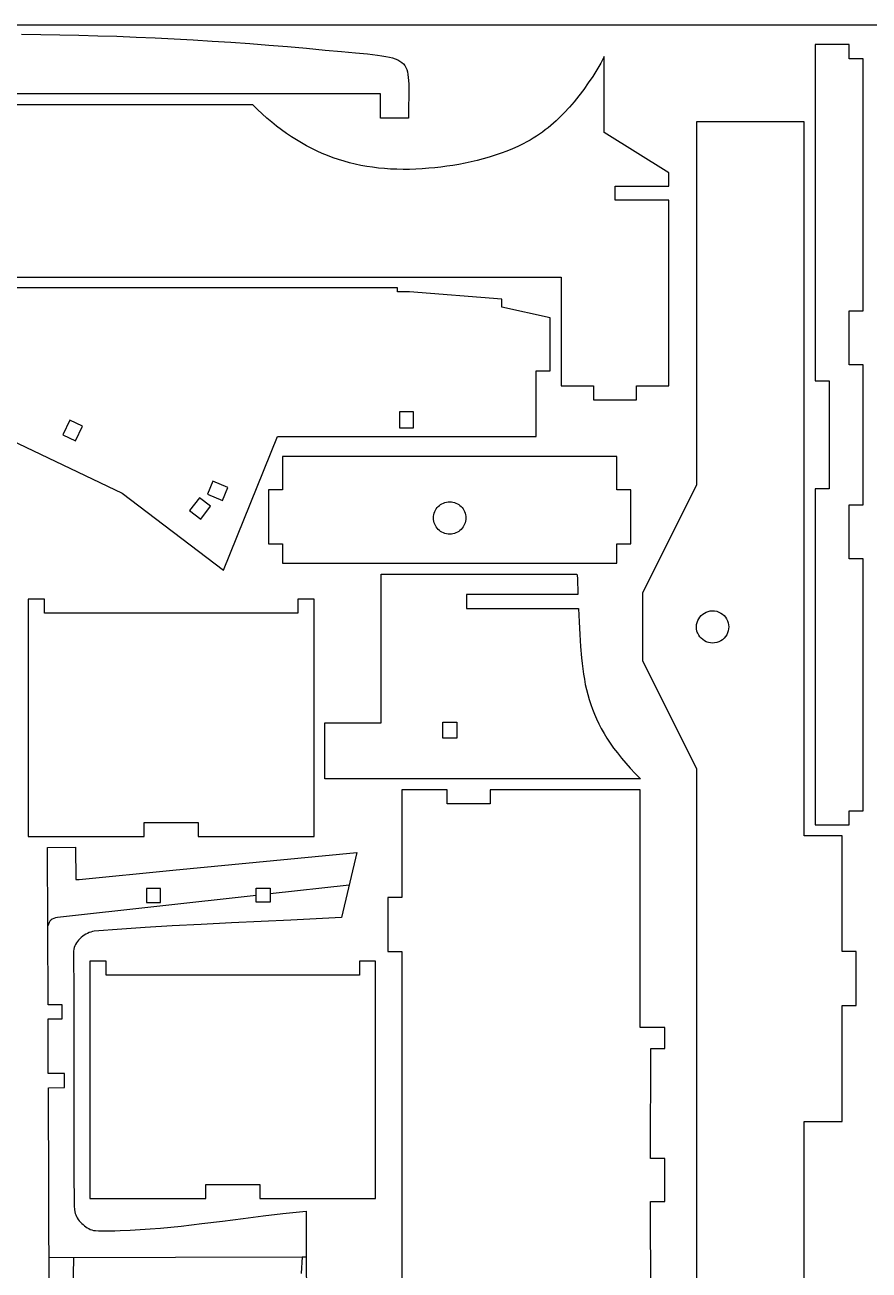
# Model space of a CAD drawing. Extents: x 169 to 749, y 15 to 895.
# Drawn here: x 301.4 to 458, y 664 to 895 of the extents above; entities that cross this region are included whole.
import ezdxf

# ---------------------------------------------------------------- set-up
doc = ezdxf.new("R2010")
doc.units = 0
doc.layers.get('0').update_dxf_attribs({"linetype": 'CONTINUOUS'})

msp = doc.modelspace()

# ---------------------------------------------------------------- linework, layer by layer
at = {"color": 0}
msp.add_line((168.703243, 895.036023), (748.703243, 895.036023), dxfattribs=at)
at = {"color": 4}
for p, q in [((300.800276, 893.321915), (304.340388, 893.278469)), ((304.340388, 893.278469), (307.879817, 893.216187)), ((307.879817, 893.216187), (311.418063, 893.135074)), ((311.418063, 893.135074), (314.954623, 893.035134)), ((314.954623, 893.035134), (318.488997, 892.916372)), ((318.488997, 892.916372), (322.020683, 892.778794)), ((322.020683, 892.778794), (325.549179, 892.622404)), ((325.549179, 892.622404), (329.073985, 892.447206)), ((329.073985, 892.447206), (332.594599, 892.253206)), ((332.594599, 892.253206), (336.110519, 892.040408)), ((336.110519, 892.040408), (339.621245, 891.808818)), ((339.621245, 891.808818), (343.126274, 891.558439)), ((343.126274, 891.558439), (346.625106, 891.289277)), ((346.625106, 891.289277), (350.117238, 891.001337)), ((350.117238, 891.001337), (353.60217, 890.694623)), ((353.60217, 890.694623), (357.079401, 890.36914)), ((357.079401, 890.36914), (360.106685, 890.088433)), ((360.106685, 890.088433), (362.715353, 889.855842)), ((362.715353, 889.855842), (364.936218, 889.646512)), ((364.936218, 889.646512), (366.800092, 889.435589)), ((454.243136, 891.369334), (447.943436, 891.369334)), ((447.943436, 891.369334), (447.953836, 828.974034)), ((454.244536, 888.769534), (454.243136, 891.369334)), ((366.800092, 889.435589), (367.607786, 889.321763)), ((367.607786, 889.321763), (368.337787, 889.198218)), ((368.337787, 889.198218), (368.993947, 889.061848)), ((368.993947, 889.061848), (369.580116, 888.909546)), ((369.580116, 888.909546), (370.100147, 888.738205)), ((370.100147, 888.738205), (370.557892, 888.544717)), ((370.557892, 888.544717), (370.957201, 888.325977)), ((370.957201, 888.325977), (371.301926, 888.078878)), ((371.301926, 888.078878), (371.595919, 887.800312)), ((371.595919, 887.800312), (371.843031, 887.487173)), ((371.843031, 887.487173), (372.047114, 887.136354)), ((408.204694, 887.952524), (407.487335, 886.724893)), ((408.850594, 889.155815), (408.204694, 887.952524)), ((408.850594, 875.063015), (408.850594, 889.155815)), ((456.843836, 888.769634), (454.244536, 888.769534)), ((456.849036, 841.973334), (456.843836, 888.769634)), ((372.047114, 887.136354), (372.21202, 886.744749)), ((372.21202, 886.744749), (372.3416, 886.30925)), ((372.3416, 886.30925), (372.439705, 885.82675)), ((372.439705, 885.82675), (372.510187, 885.294144)), ((372.510187, 885.294144), (372.556898, 884.708323)), ((406.710806, 885.488924), (405.887394, 884.260615)), ((407.487335, 886.724893), (406.710806, 885.488924)), ((372.556898, 884.708323), (372.583689, 884.066182)), ((372.594412, 883.364613), (372.583058, 881.770766)), ((372.583689, 884.066182), (372.594412, 883.364613)), ((405.029389, 883.05597), (404.149079, 881.890987)), ((405.887394, 884.260615), (405.029389, 883.05597)), ((367.337201, 882.24544), (221.736401, 882.23324)), ((367.337001, 877.74544), (367.337201, 882.24544)), ((372.583058, 881.770766), (372.553651, 879.901926)), ((403.258751, 880.781669), (402.370694, 879.744015)), ((404.149079, 881.890987), (403.258751, 880.781669)), ((343.670994, 880.208915), (285.165794, 880.208915)), ((344.540682, 879.353442), (343.670994, 880.208915)), ((345.416914, 878.531074), (344.540682, 879.353442)), ((346.300009, 877.741644), (345.416914, 878.531074)), ((372.553651, 879.901926), (372.537001, 877.73324)), ((401.405786, 878.691723), (400.436199, 877.712486)), ((402.370694, 879.744015), (401.405786, 878.691723)), ((347.190286, 876.984983), (346.300009, 877.741644)), ((348.088063, 876.260925), (347.190286, 876.984983)), ((348.993659, 875.569301), (348.088063, 876.260925)), ((369.537101, 877.74544), (367.337001, 877.74544)), ((372.537001, 877.73324), (369.537101, 877.74544)), ((398.433707, 875.945828), (397.910909, 875.539139)), ((398.946095, 876.365652), (398.433707, 875.945828)), ((399.449613, 876.799467), (398.946095, 876.365652)), ((399.945801, 877.248126), (399.449613, 876.799467)), ((400.436199, 877.712486), (399.945801, 877.248126)), ((445.928354, 877.031691), (425.929854, 877.031691)), ((425.929854, 877.031691), (425.929854, 809.632291)), ((445.928354, 744.572991), (445.928354, 877.031691)), ((349.907392, 874.909945), (348.993659, 875.569301)), ((350.829582, 874.282689), (349.907392, 874.909945)), ((351.760547, 873.687365), (350.829582, 874.282689)), ((352.700605, 873.123805), (351.760547, 873.687365)), ((395.086876, 873.672813), (394.46928, 873.326988)), ((395.684822, 874.026645), (395.086876, 873.672813)), ((396.264659, 874.389339), (395.684822, 874.026645)), ((396.827925, 874.761749), (396.264659, 874.389339)), ((397.376162, 875.144731), (396.827925, 874.761749)), ((397.910909, 875.539139), (397.376162, 875.144731)), ((420.849694, 867.563515), (408.850594, 875.063015)), ((353.650076, 872.591843), (352.700605, 873.123805)), ((354.609278, 872.091311), (353.650076, 872.591843)), ((355.57853, 871.622041), (354.609278, 872.091311)), ((356.55815, 871.183865), (355.57853, 871.622041)), ((357.548457, 870.776617), (356.55815, 871.183865)), ((389.715024, 871.212958), (388.631972, 870.841022)), ((390.779356, 871.613015), (389.715024, 871.212958)), ((391.822014, 872.041835), (390.779356, 871.613015)), ((392.840045, 872.500055), (391.822014, 872.041835)), ((393.830494, 872.988315), (392.840045, 872.500055)), ((394.46928, 873.326988), (393.830494, 872.988315)), ((358.549769, 870.400128), (357.548457, 870.776617)), ((359.562407, 870.054231), (358.549769, 870.400128)), ((360.586687, 869.738759), (359.562407, 870.054231)), ((361.622929, 869.453544), (360.586687, 869.738759)), ((362.671451, 869.198418), (361.622929, 869.453544)), ((363.732573, 868.973215), (362.671451, 869.198418)), ((364.806613, 868.777766), (363.732573, 868.973215)), ((365.893888, 868.611903), (364.806613, 868.777766)), ((379.648062, 868.801202), (378.529439, 868.653591)), ((380.774546, 868.971179), (379.648062, 868.801202)), ((381.905939, 869.164164), (380.774546, 868.971179)), ((383.039286, 869.380795), (381.905939, 869.164164)), ((384.171635, 869.621711), (383.039286, 869.380795)), ((385.300032, 869.887553), (384.171635, 869.621711)), ((386.421523, 870.178959), (385.300032, 869.887553)), ((387.533154, 870.496569), (386.421523, 870.178959)), ((388.631972, 870.841022), (387.533154, 870.496569)), ((366.994719, 868.475461), (365.893888, 868.611903)), ((368.109424, 868.36827), (366.994719, 868.475461)), ((369.238322, 868.290163), (368.109424, 868.36827)), ((370.38173, 868.240974), (369.238322, 868.290163)), ((371.539969, 868.220534), (370.38173, 868.240974)), ((372.713356, 868.228675), (371.539969, 868.220534)), ((373.90221, 868.265231), (372.713356, 868.228675)), ((375.10685, 868.330034), (373.90221, 868.265231)), ((376.327594, 868.422915), (375.10685, 868.330034)), ((377.421632, 868.527709), (376.327594, 868.422915)), ((378.529439, 868.653591), (377.421632, 868.527709)), ((420.849694, 865.118515), (420.849694, 867.563515)), ((410.850494, 862.518715), (410.850494, 865.118515)), ((410.850494, 865.118515), (420.849694, 865.118515)), ((420.849694, 862.518715), (410.850494, 862.518715)), ((420.849694, 828.068015), (420.849694, 862.518715)), ((282.409094, 848.255015), (400.851194, 848.255015)), ((400.851194, 848.255015), (400.851194, 828.068015)), ((370.506818, 846.238416), (277.485118, 846.238516)), ((370.506818, 845.512716), (370.506818, 846.238416)), ((372.706718, 845.512716), (370.506818, 845.512716)), ((389.852818, 844.155716), (372.706718, 845.512716)), ((389.852818, 842.690016), (389.852818, 844.155716)), ((398.841118, 840.707816), (389.852818, 842.690016)), ((454.246136, 831.973934), (454.249636, 841.973234)), ((454.249636, 841.973234), (456.849036, 841.973334)), ((398.841118, 830.838316), (398.841118, 840.707816)), ((456.845936, 831.973934), (454.246136, 831.973934)), ((456.846736, 805.975934), (456.845936, 831.973934)), ((396.236618, 818.690116), (396.241318, 830.838316)), ((396.241318, 830.838316), (398.841118, 830.838316)), ((400.851194, 828.068015), (406.850794, 828.068015)), ((406.850794, 828.068015), (406.850794, 825.468215)), ((414.850194, 825.468215), (414.850194, 828.068015)), ((414.850194, 828.068015), (420.849694, 828.068015)), ((447.953836, 828.974034), (450.553036, 828.974134)), ((450.553036, 828.974134), (450.552836, 808.975734)), ((406.850794, 825.468215), (414.850194, 825.468215)), ((297.448618, 818.690116), (319.457518, 808.167716)), ((338.241018, 793.838016), (348.240218, 818.690116)), ((348.240218, 818.690116), (396.236618, 818.690116)), ((411.182547, 814.951755), (349.187247, 814.951755)), ((349.187247, 814.951755), (349.187247, 808.752255)), ((411.182547, 808.752255), (411.182547, 814.951755)), ((346.587447, 808.752255), (346.587447, 798.752955)), ((349.187247, 808.752255), (346.587447, 808.752255)), ((413.782347, 808.752255), (411.182547, 808.752255)), ((413.782347, 798.752955), (413.782347, 808.752255)), ((425.929854, 809.632291), (415.930754, 789.633791)), ((447.953636, 808.975534), (447.943536, 746.580134)), ((450.552836, 808.975734), (447.953636, 808.975534)), ((319.457518, 808.167716), (338.241018, 793.838016)), ((454.246836, 805.975834), (456.846736, 805.975934)), ((454.247136, 795.976634), (454.246836, 805.975834)), ((346.587447, 798.752955), (349.187247, 798.752955)), ((349.187247, 798.752955), (349.187247, 795.153255)), ((411.182547, 795.153255), (411.182547, 798.752955)), ((411.182547, 798.752955), (413.782347, 798.752955)), ((349.187247, 795.153255), (411.182547, 795.153255)), ((456.846236, 795.976834), (454.247136, 795.976634)), ((456.847536, 749.180234), (456.846236, 795.976834)), ((367.475317, 793.139507), (403.778017, 793.135907)), ((367.475317, 765.536707), (367.475317, 793.139507)), ((403.778017, 793.135907), (403.901817, 792.449907)), ((403.901817, 792.449907), (403.973617, 789.339807)), ((305.032817, 788.463241), (302.033117, 788.463241)), ((302.033117, 788.463241), (302.033117, 744.466641)), ((305.032817, 785.863541), (305.032817, 788.463241)), ((355.029117, 788.463241), (352.029317, 788.463241)), ((352.029317, 788.463241), (352.029317, 785.863541)), ((355.029117, 744.466641), (355.029117, 788.463241)), ((403.973617, 789.339807), (383.302517, 789.339807)), ((383.302517, 789.339807), (383.302517, 786.740007)), ((415.930754, 789.633791), (415.930754, 777.034691)), ((352.029317, 785.863541), (305.032817, 785.863541)), ((383.302517, 786.740007), (404.071417, 786.740007)), ((404.071417, 786.740007), (404.177537, 784.271796)), ((404.177537, 784.271796), (404.29248, 781.933936)), ((404.29248, 781.933936), (404.431801, 779.71258)), ((404.431801, 779.71258), (404.611052, 777.593885)), ((404.611052, 777.593885), (404.720513, 776.568708)), ((404.720513, 776.568708), (404.845789, 775.564004)), ((415.930754, 777.034691), (425.929854, 757.036291)), ((404.845789, 775.564004), (404.988826, 774.578044)), ((404.988826, 774.578044), (405.151566, 773.609095)), ((405.151566, 773.609095), (405.335955, 772.655427)), ((405.335955, 772.655427), (405.543936, 771.71531)), ((405.543936, 771.71531), (405.777454, 770.787014)), ((405.777454, 770.787014), (406.038454, 769.868807)), ((406.038454, 769.868807), (406.328879, 768.958959)), ((406.328879, 768.958959), (406.650674, 768.055739)), ((406.650674, 768.055739), (407.005783, 767.157417)), ((407.005783, 767.157417), (407.39615, 766.262263)), ((357.033117, 755.137507), (357.033117, 765.536707)), ((357.033117, 765.536707), (367.475317, 765.536707)), ((407.39615, 766.262263), (407.82372, 765.368544)), ((407.82372, 765.368544), (408.290436, 764.474532)), ((408.290436, 764.474532), (408.798244, 763.578496)), ((408.798244, 763.578496), (409.349087, 762.678704)), ((409.349087, 762.678704), (409.944909, 761.773426)), ((409.944909, 761.773426), (410.587656, 760.860931)), ((410.587656, 760.860931), (411.279271, 759.93949)), ((411.279271, 759.93949), (412.021698, 759.007371)), ((412.021698, 759.007371), (412.816882, 758.062844)), ((412.816882, 758.062844), (413.666767, 757.104178)), ((413.666767, 757.104178), (414.573297, 756.129642)), ((414.573297, 756.129642), (415.538417, 755.137507)), ((425.929854, 757.036291), (425.929854, 613.347191)), ((415.538417, 755.137507), (357.033117, 755.137507)), ((379.685712, 753.12096), (371.308712, 753.11676)), ((371.308712, 753.11676), (371.308712, 733.11816)), ((379.685712, 750.52116), (379.685712, 753.12096)), ((415.502512, 753.11686), (387.685112, 753.12096)), ((387.685112, 753.12096), (387.685112, 750.52116)), ((415.497212, 709.02816), (415.502512, 753.11686)), ((387.685112, 750.52116), (379.685712, 750.52116)), ((454.243236, 746.580034), (454.248436, 749.179834)), ((454.248436, 749.179834), (456.847536, 749.180234)), ((323.531517, 744.466641), (323.531517, 747.066441)), ((323.531517, 747.066441), (333.530717, 747.066441)), ((333.530717, 747.066441), (333.530717, 744.466641)), ((447.943536, 746.580134), (454.243236, 746.580034)), ((302.033117, 744.466641), (323.531517, 744.466641)), ((333.530717, 744.466641), (355.029117, 744.466641)), ((452.987954, 744.572991), (445.928354, 744.572991)), ((452.987954, 723.074691), (452.987954, 744.572991)), ((305.618943, 742.424842), (310.807943, 742.454142)), ((305.720143, 713.234342), (305.618943, 742.424842)), ((310.807943, 742.454142), (310.828043, 736.463442)), ((328.829543, 738.186042), (362.933843, 741.502942)), ((362.933843, 741.502942), (360.113243, 729.387442)), ((311.448443, 736.453742), (328.829543, 738.186042)), ((310.828043, 736.463442), (311.448443, 736.453742)), ((368.708812, 733.11826), (368.708712, 723.11896)), ((371.308712, 733.11816), (368.708812, 733.11826)), ((328.715534, 727.853673), (323.731583, 727.560349)), ((334.108484, 728.143407), (328.715534, 727.853673)), ((339.707718, 728.425242), (334.108484, 728.143407)), ((350.71419, 728.947986), (339.707718, 728.425242)), ((360.113243, 729.387442), (350.71419, 728.947986)), ((311.862743, 725.71498), (311.610625, 725.483504)), ((312.131001, 725.930578), (311.862743, 725.71498)), ((312.413335, 726.128634), (312.131001, 725.930578)), ((312.707687, 726.307486), (312.413335, 726.128634)), ((313.011993, 726.465469), (312.707687, 726.307486)), ((313.324193, 726.600919), (313.011993, 726.465469)), ((313.642226, 726.712174), (313.324193, 726.600919)), ((313.96403, 726.79757), (313.642226, 726.712174)), ((314.287543, 726.855442), (313.96403, 726.79757)), ((319.359343, 727.267742), (314.287543, 726.855442)), ((323.731583, 727.560349), (319.359343, 727.267742)), ((310.470843, 723.558342), (310.429986, 723.160954)), ((310.552271, 723.85438), (310.470843, 723.558342)), ((310.664267, 724.146186), (310.552271, 723.85438)), ((310.80477, 724.432096), (310.664267, 724.146186)), ((310.971718, 724.710447), (310.80477, 724.432096)), ((311.163051, 724.979574), (310.971718, 724.710447)), ((311.376707, 725.237814), (311.163051, 724.979574)), ((311.610625, 725.483504), (311.376707, 725.237814)), ((310.429986, 723.160954), (310.409109, 722.499566)), ((310.409109, 722.499566), (310.409718, 720.71598)), ((316.457262, 721.287499), (313.457562, 721.287499)), ((313.457562, 721.287499), (313.457562, 677.290899)), ((316.457262, 718.687799), (316.457262, 721.287499)), ((366.453562, 721.287499), (363.453762, 721.287499)), ((363.453762, 721.287499), (363.453762, 718.687799)), ((366.453562, 677.290899), (366.453562, 721.287499)), ((368.708712, 723.11896), (371.308612, 723.11886)), ((371.308612, 723.11886), (371.308712, 638.32476)), ((455.587754, 723.074691), (452.987954, 723.074691)), ((455.587754, 713.075391), (455.587754, 723.074691)), ((310.409718, 720.71598), (310.457343, 717.623942)), ((363.453762, 718.687799), (316.457262, 718.687799)), ((310.457343, 717.623942), (310.508143, 680.676542)), ((308.334943, 713.234342), (305.720143, 713.234342)), ((308.334943, 710.626142), (308.334943, 713.234342)), ((452.987954, 691.576991), (452.987954, 713.075391)), ((452.987954, 713.075391), (455.587754, 713.075391)), ((305.756043, 700.456642), (305.720243, 710.626142)), ((305.720243, 710.626142), (308.334943, 710.626142)), ((420.056712, 709.02966), (415.497212, 709.02816)), ((420.053912, 705.12156), (420.056712, 709.02966)), ((417.446712, 684.72146), (417.454412, 705.11956)), ((417.454412, 705.11956), (420.053912, 705.12156)), ((308.751643, 700.436442), (305.756043, 700.456642)), ((308.760343, 697.840542), (308.751643, 700.436442)), ((305.765043, 697.836342), (308.760343, 697.840542)), ((306.000943, 630.926342), (305.765043, 697.836342)), ((445.928354, 601.347991), (445.928354, 691.576991)), ((445.928354, 691.576991), (452.987954, 691.576991)), ((420.054412, 684.72366), (417.446712, 684.72146)), ((420.050312, 676.72506), (420.054412, 684.72366)), ((310.508143, 680.676542), (310.522481, 677.631517)), ((334.955962, 677.290899), (334.955962, 679.890699)), ((334.955962, 679.890699), (344.955162, 679.890699)), ((344.955162, 679.890699), (344.955162, 677.290899)), ((310.522481, 677.631517), (310.562748, 675.864973)), ((313.457562, 677.290899), (334.955962, 677.290899)), ((344.955162, 677.290899), (366.453562, 677.290899)), ((310.562748, 675.864973), (310.599577, 675.20357)), ((310.599577, 675.20357), (310.650743, 674.797842)), ((310.650743, 674.797842), (310.731599, 674.514393)), ((349.252343, 674.493142), (353.560243, 674.945542)), ((353.560243, 674.945542), (353.588943, 666.448042)), ((417.445512, 676.72276), (420.050312, 676.72506)), ((417.454412, 656.32286), (417.445512, 676.72276)), ((310.731599, 674.514393), (310.83949, 674.231329)), ((310.83949, 674.231329), (310.972489, 673.950538)), ((310.972489, 673.950538), (311.128664, 673.673908)), ((311.128664, 673.673908), (311.306085, 673.403325)), ((311.306085, 673.403325), (311.502824, 673.140678)), ((311.502824, 673.140678), (311.716949, 672.887855)), ((311.716949, 672.887855), (311.946531, 672.646742)), ((311.946531, 672.646742), (312.18964, 672.419228)), ((312.18964, 672.419228), (312.444346, 672.2072)), ((330.386262, 672.165774), (334.229306, 672.605905)), ((334.229306, 672.605905), (338.06551, 673.08399)), ((338.06551, 673.08399), (341.866801, 673.574747)), ((341.866801, 673.574747), (345.605104, 674.052892)), ((345.605104, 674.052892), (349.252343, 674.493142)), ((312.444346, 672.2072), (312.708719, 672.012545)), ((312.708719, 672.012545), (312.980829, 671.837151)), ((312.980829, 671.837151), (313.258747, 671.682907)), ((313.258747, 671.682907), (313.540542, 671.551699)), ((313.540542, 671.551699), (313.824284, 671.445415)), ((313.824284, 671.445415), (314.108043, 671.365942)), ((314.108043, 671.365942), (314.477843, 671.319516)), ((314.477843, 671.319516), (315.050064, 671.292023)), ((315.050064, 671.292023), (316.541956, 671.279642)), ((316.541956, 671.279642), (318.064092, 671.300411)), ((318.064092, 671.300411), (319.096843, 671.325942)), ((319.096843, 671.325942), (320.932972, 671.39742)), ((320.932972, 671.39742), (322.791956, 671.50051)), ((322.791956, 671.50051), (324.670287, 671.63205)), ((324.670287, 671.63205), (326.564454, 671.788881)), ((326.564454, 671.788881), (328.470949, 671.967843)), ((328.470949, 671.967843), (330.386262, 672.165774)), ((353.588943, 666.448042), (353.782343, 609.054042))]:
    msp.add_line(p, q, dxfattribs=at)
at = {"color": 7}
for p, q in [((373.492718, 823.266216), (370.893018, 823.266216)), ((370.893018, 823.266216), (370.893018, 820.272316)), ((373.492718, 820.266416), (373.492718, 823.266216)), ((309.763718, 821.698516), (308.458418, 818.997616)), ((312.105418, 820.569316), (309.763718, 821.698516)), ((310.799618, 817.867216), (312.105418, 820.569316)), ((370.893018, 820.272316), (373.492718, 820.266416)), ((308.458418, 818.997616), (310.799618, 817.867216)), ((336.279418, 810.382816), (335.266718, 807.974016)), ((339.046018, 809.217016), (336.279418, 810.382816)), ((338.032018, 806.808716), (339.046018, 809.217016)), ((333.785218, 807.310016), (331.955518, 804.932716)), ((335.846718, 805.726116), (333.785218, 807.310016)), ((335.266718, 807.974016), (338.032018, 806.808716)), ((379.017193, 806.316806), (379.292822, 806.417685)), ((379.292822, 806.417685), (379.580329, 806.491607)), ((379.580329, 806.491607), (379.878207, 806.537067)), ((379.878207, 806.537067), (380.184947, 806.552555)), ((380.184947, 806.552555), (380.491687, 806.537067)), ((380.491687, 806.537067), (380.789565, 806.491607)), ((380.789565, 806.491607), (381.077072, 806.417685)), ((381.077072, 806.417685), (381.352702, 806.316806)), ((331.955518, 804.932716), (334.016418, 803.347816)), ((334.016418, 803.347816), (335.846718, 805.726116)), ((377.200435, 803.859295), (377.245895, 804.157172)), ((377.245895, 804.157172), (377.319817, 804.44468)), ((377.319817, 804.44468), (377.420696, 804.720309)), ((377.420696, 804.720309), (377.547022, 804.982553)), ((377.547022, 804.982553), (377.697288, 805.229903)), ((377.697288, 805.229903), (377.869987, 805.460852)), ((377.869987, 805.460852), (378.06361, 805.673892)), ((378.06361, 805.673892), (378.27665, 805.867515)), ((378.27665, 805.867515), (378.507599, 806.040214)), ((378.507599, 806.040214), (378.754949, 806.19048)), ((378.754949, 806.19048), (379.017193, 806.316806)), ((381.352702, 806.316806), (381.614946, 806.19048)), ((381.614946, 806.19048), (381.862296, 806.040214)), ((381.862296, 806.040214), (382.093245, 805.867515)), ((382.093245, 805.867515), (382.306285, 805.673892)), ((382.306285, 805.673892), (382.499908, 805.460852)), ((382.499908, 805.460852), (382.672606, 805.229903)), ((382.672606, 805.229903), (382.822873, 804.982553)), ((382.822873, 804.982553), (382.949199, 804.720309)), ((382.949199, 804.720309), (383.050077, 804.44468)), ((383.050077, 804.44468), (383.124, 804.157172)), ((383.124, 804.157172), (383.169459, 803.859295)), ((377.184947, 803.552555), (377.200435, 803.859295)), ((377.200435, 803.245815), (377.184947, 803.552555)), ((377.245895, 802.947937), (377.200435, 803.245815)), ((377.319817, 802.66043), (377.245895, 802.947937)), ((377.420696, 802.3848), (377.319817, 802.66043)), ((377.547022, 802.122556), (377.420696, 802.3848)), ((377.697288, 801.875206), (377.547022, 802.122556)), ((377.869987, 801.644257), (377.697288, 801.875206)), ((382.672606, 801.875206), (382.499908, 801.644257)), ((382.822873, 802.122556), (382.672606, 801.875206)), ((382.949199, 802.3848), (382.822873, 802.122556)), ((383.050077, 802.66043), (382.949199, 802.3848)), ((383.124, 802.947937), (383.050077, 802.66043)), ((383.169459, 803.245815), (383.124, 802.947937)), ((383.169459, 803.859295), (383.184947, 803.552555)), ((383.184947, 803.552555), (383.169459, 803.245815)), ((378.06361, 801.431217), (377.869987, 801.644257)), ((378.27665, 801.237594), (378.06361, 801.431217)), ((378.507599, 801.064896), (378.27665, 801.237594)), ((378.754949, 800.914629), (378.507599, 801.064896)), ((379.017193, 800.788303), (378.754949, 800.914629)), ((379.292822, 800.687425), (379.017193, 800.788303)), ((379.580329, 800.613502), (379.292822, 800.687425)), ((379.878207, 800.568043), (379.580329, 800.613502)), ((380.184947, 800.552555), (379.878207, 800.568043)), ((380.491687, 800.568043), (380.184947, 800.552555)), ((380.789565, 800.613502), (380.491687, 800.568043)), ((381.077072, 800.687425), (380.789565, 800.613502)), ((381.352702, 800.788303), (381.077072, 800.687425)), ((381.614946, 800.914629), (381.352702, 800.788303)), ((381.862296, 801.064896), (381.614946, 800.914629)), ((382.093245, 801.237594), (381.862296, 801.064896)), ((382.306285, 801.431217), (382.093245, 801.237594)), ((382.499908, 801.644257), (382.306285, 801.431217)), ((426.821529, 785.442403), (427.106112, 785.694246)), ((427.106112, 785.694246), (427.419755, 785.909677)), ((427.419755, 785.909677), (427.758783, 786.085021)), ((427.758783, 786.085021), (428.11952, 786.216602)), ((428.11952, 786.216602), (428.498291, 786.300745)), ((428.498291, 786.300745), (428.89142, 786.333774)), ((428.89142, 786.333774), (429.295233, 786.312015)), ((429.295233, 786.312015), (429.706054, 786.231791)), ((429.706054, 786.231791), (430.102107, 786.095826)), ((430.102107, 786.095826), (430.462831, 785.912751)), ((430.462831, 785.912751), (430.786883, 785.687585)), ((430.786883, 785.687585), (431.072918, 785.425344)), ((425.930104, 783.372525), (425.963147, 783.765654)), ((425.951848, 782.968712), (425.930104, 783.372525)), ((425.963147, 783.765654), (426.047301, 784.144424)), ((426.047301, 784.144424), (426.178892, 784.505159)), ((426.178892, 784.505159), (426.354244, 784.844184)), ((426.354244, 784.844184), (426.569681, 785.157824)), ((426.569681, 785.157824), (426.821529, 785.442403)), ((431.072918, 785.425344), (431.319593, 785.131047)), ((431.319593, 785.131047), (431.525564, 784.80971)), ((431.525564, 784.80971), (431.689487, 784.466352)), ((431.689487, 784.466352), (431.810017, 784.105991)), ((431.810017, 784.105991), (431.885811, 783.733644)), ((431.885811, 783.733644), (431.915524, 783.354328)), ((431.915524, 783.354328), (431.897813, 782.973062)), ((426.032054, 782.557891), (425.951848, 782.968712)), ((426.095566, 782.356293), (426.032054, 782.557891)), ((426.172423, 782.169355), (426.095566, 782.356293)), ((426.358654, 781.829278), (426.172423, 782.169355)), ((426.575711, 781.517308), (426.358654, 781.829278)), ((426.808554, 781.213091), (426.575711, 781.517308)), ((427.11277, 780.980305), (426.808554, 781.213091)), ((427.424729, 780.763278), (427.11277, 780.980305)), ((430.760522, 780.962926), (430.433207, 780.752099)), ((431.050854, 781.213091), (430.760522, 780.962926)), ((431.325847, 781.528845), (431.050854, 781.213091)), ((431.546695, 781.867737), (431.325847, 781.528845)), ((431.714743, 782.224749), (431.546695, 781.867737)), ((431.831334, 782.594863), (431.714743, 782.224749)), ((431.897813, 782.973062), (431.831334, 782.594863)), ((427.764776, 780.577058), (427.424729, 780.763278)), ((427.95169, 780.500202), (427.764776, 780.577058)), ((428.153254, 780.436691), (427.95169, 780.500202)), ((428.529752, 780.365195), (428.153254, 780.436691)), ((428.918614, 780.346264), (428.529752, 780.365195)), ((429.311614, 780.377693), (428.918614, 780.346264)), ((429.700529, 780.457278), (429.311614, 780.377693)), ((430.077135, 780.582815), (429.700529, 780.457278)), ((430.433207, 780.752099), (430.077135, 780.582815)), ((378.900317, 762.675007), (378.900317, 765.674807)), ((378.900317, 765.674807), (381.500217, 765.674807)), ((381.500217, 765.674807), (381.500217, 762.675007)), ((381.500217, 762.675007), (378.900317, 762.675007)), ((326.532543, 734.810242), (323.936543, 734.801442)), ((323.936543, 734.801442), (323.945243, 732.205442)), ((326.541243, 732.214242), (326.532543, 734.810242)), ((344.288643, 734.865542), (346.886143, 734.874042)), ((344.292343, 733.516642), (344.288643, 734.865542)), ((346.886143, 734.874042), (346.894943, 732.278342)), ((361.522343, 735.440142), (346.889743, 733.806742)), ((344.295843, 732.269542), (344.292343, 733.516642)), ((323.945243, 732.205442), (326.541243, 732.214242)), ((346.894943, 732.278342), (344.295843, 732.269542)), ((352.823443, 666.445442), (353.588943, 666.448042))]:
    msp.add_line(p, q, dxfattribs=at)
at = {"color": 3}
for p, q in [((344.292343, 733.516642), (307.427743, 729.401242)), ((305.766672, 728.195145), (305.677543, 727.855942)), ((305.892892, 728.491145), (305.766672, 728.195145)), ((306.056178, 728.744682), (305.892892, 728.491145)), ((306.256506, 728.956492), (306.056178, 728.744682)), ((306.493851, 729.127315), (306.256506, 728.956492)), ((306.768189, 729.257889), (306.493851, 729.127315)), ((307.079494, 729.348952), (306.768189, 729.257889)), ((307.427743, 729.401242), (307.079494, 729.348952)), ((305.872743, 666.354042), (352.823443, 666.445442)), ((310.367201, 659.558703), (310.483643, 666.369642)), ((352.823443, 666.445442), (352.666403, 663.333466))]:
    msp.add_line(p, q, dxfattribs=at)

doc.saveas('drawing.dxf')
